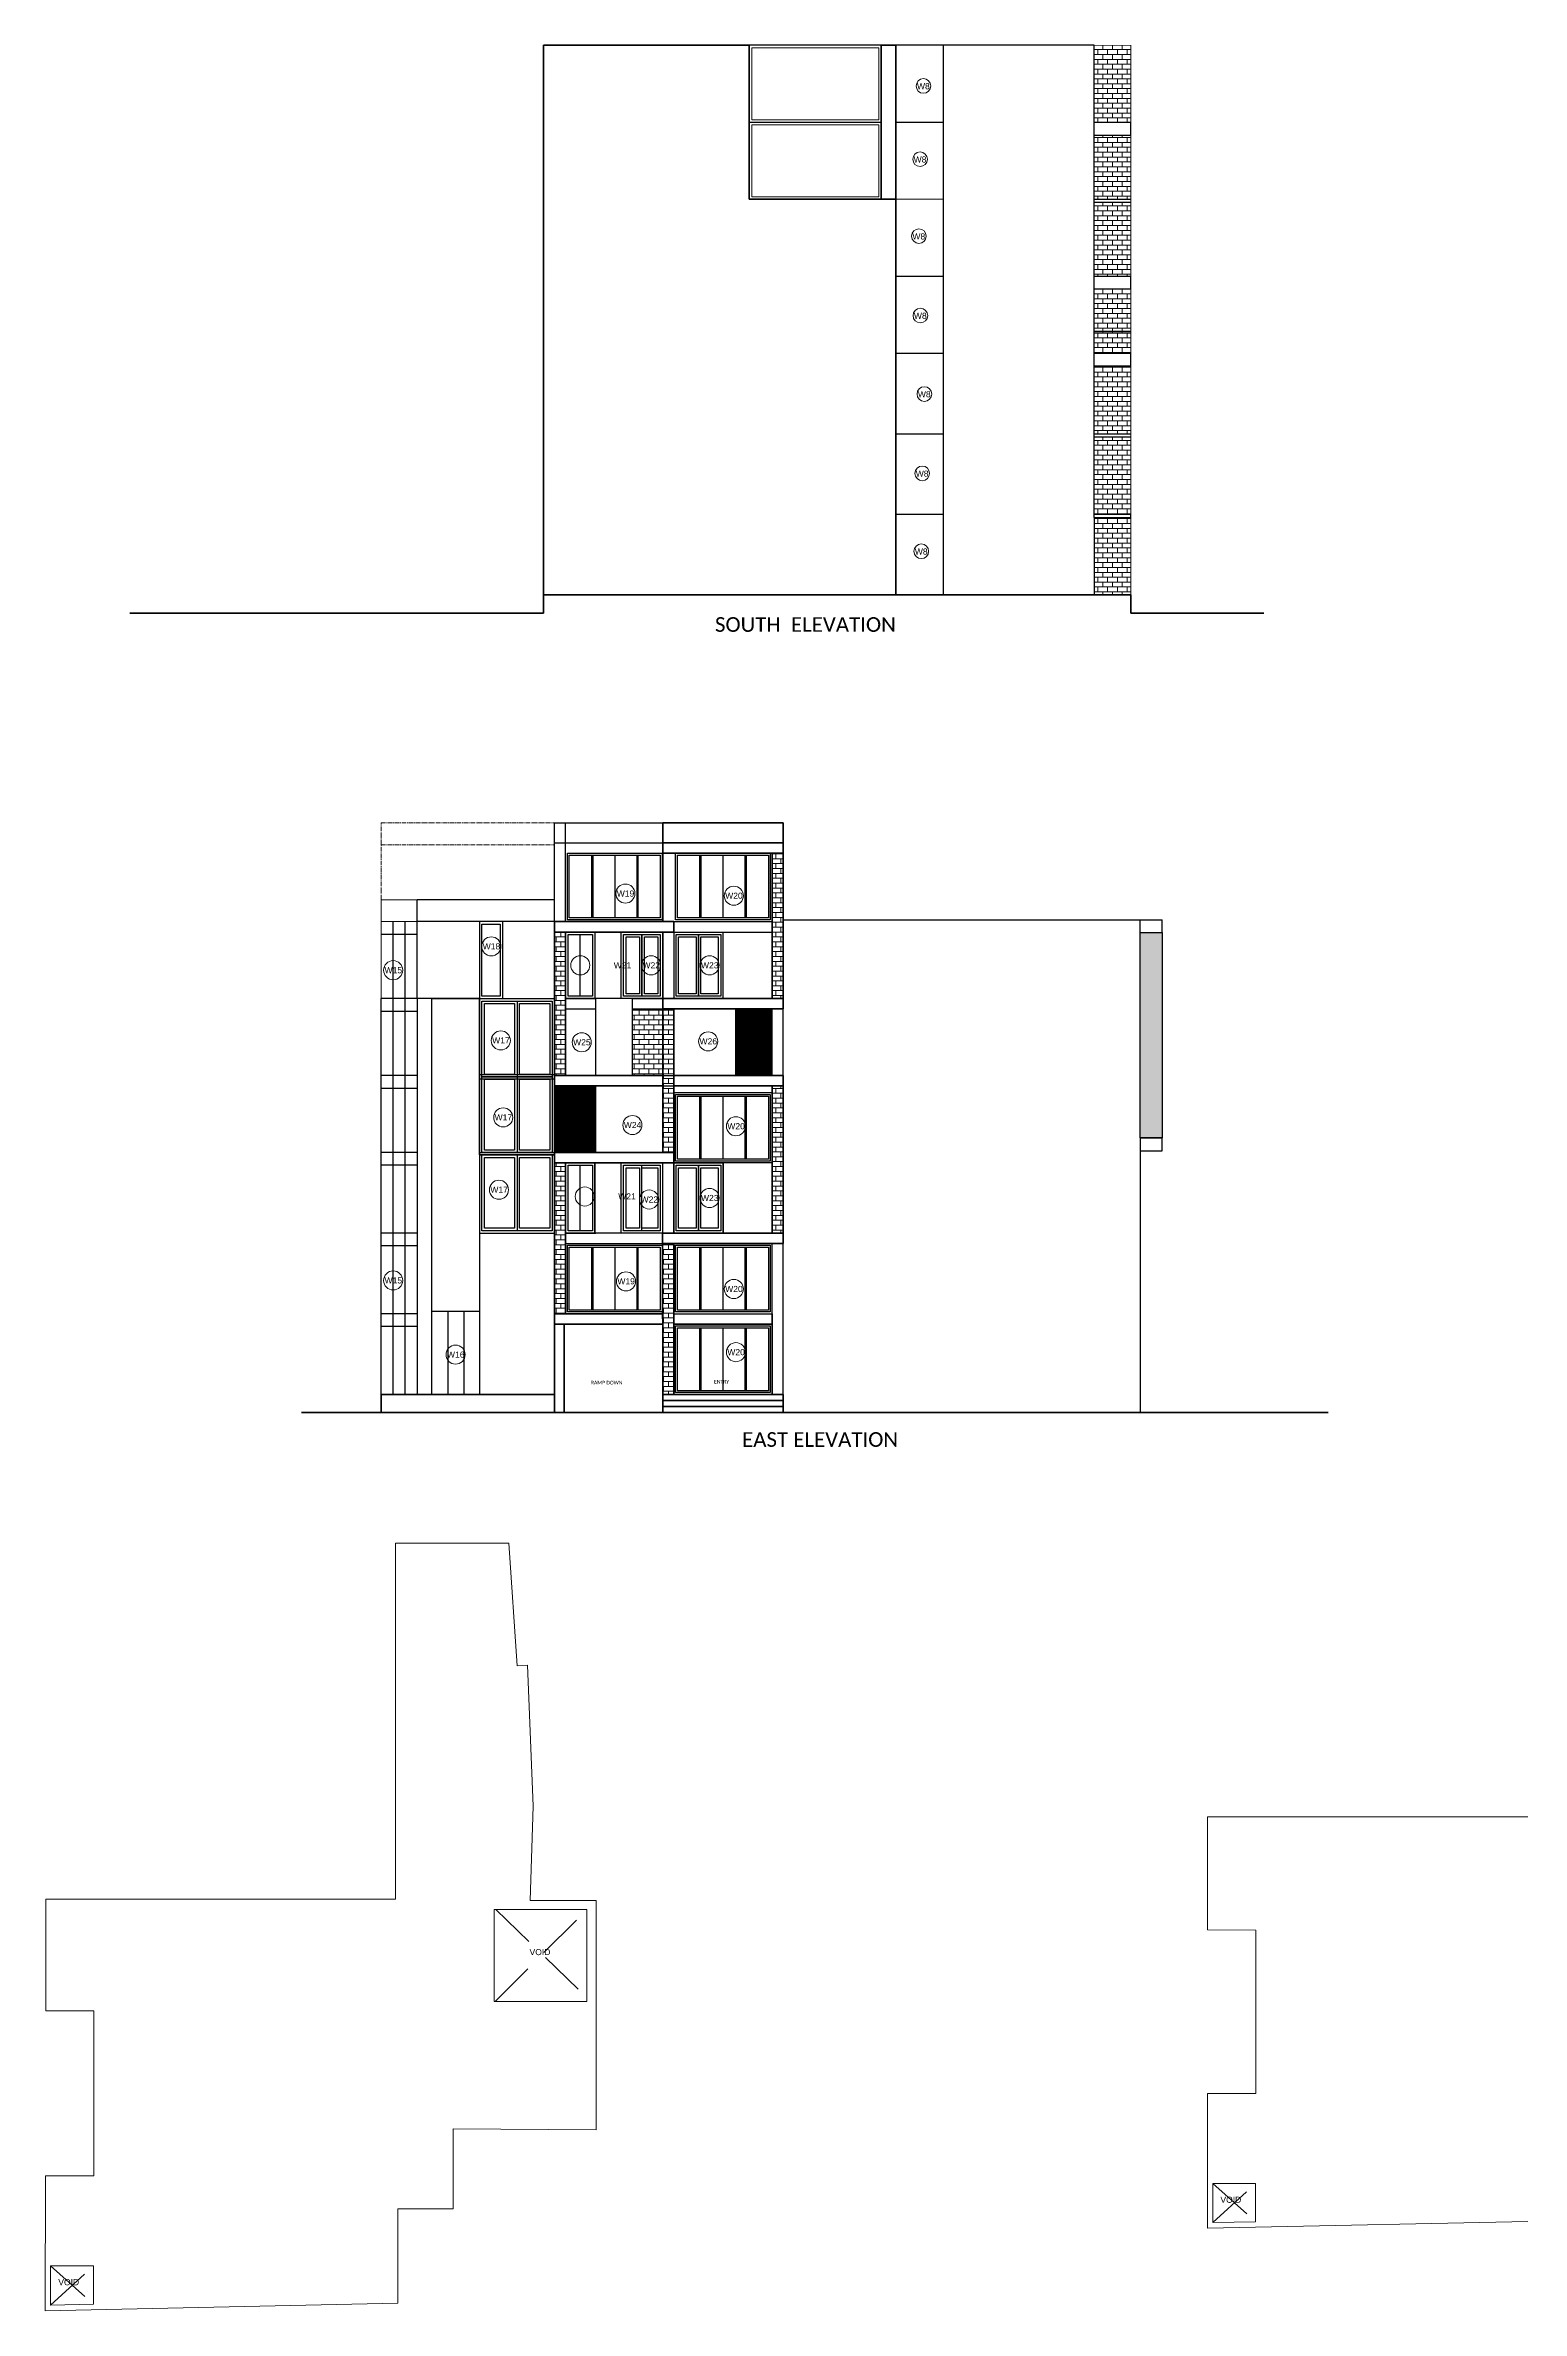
# Model space of a CAD drawing. Header units: inches. Extents: x 0 to 179512, y -43395 to -31716.
# Drawn here: x 165679 to 168096, y -36382 to -32672 of the extents above; entities that cross this region are included whole.
import ezdxf

# ---------------------------------------------------------------- set-up
doc = ezdxf.new("R2010")
doc.units = ezdxf.units.IN
doc.header["$LTSCALE"] = 10
doc.header["$MEASUREMENT"] = 0
doc.linetypes.add('CENTER2', pattern=[1.125, 0.75, -0.125, 0.125, -0.125])
doc.linetypes.add('DASHED', pattern=[0.75, 0.5, -0.25])
for name, color, linetype, lineweight in [('back', 251, 'Continuous', 0), ('door', 4, 'Continuous', 25), ('elevation', 6, 'Continuous', 40), ('elevation 2', 3, 'Continuous', 30), ('elevation 3', 1, 'Continuous', 20), ('elevation 4', 252, 'Continuous', 0), ('front', 254, 'Continuous', 15), ('hatch', 95, 'Continuous', 0), ('NEW LETTERING', 3, 'Continuous', 0), ('OL_AR_Center line', 253, 'CENTER2', 13), ('OL_AR_Hatch', 253, 'Continuous', 15), ('OL_AR_SYMBOL', 1, 'Continuous', 5), ('OL_AR_WALL', 255, 'Continuous', 40), ('window', 6, 'Continuous', 9)]:
    doc.layers.add(name, color=color, linetype=linetype, lineweight=lineweight)
doc.layers.add('Balcony base', color=70, linetype='Continuous')
doc.layers.add('Railing', color=40, linetype='Continuous')
doc.styles.add('1-16 Annotative Text', font='calibri.ttf', dxfattribs={"height": 0.0625})
doc.styles.add('1-8 Annotative Text', font='calibri.ttf', dxfattribs={"height": 0.125})
doc.styles.get("Standard").update_dxf_attribs({"font": 'arial.ttf'})
pattern_1 = [(0, (-45174, 24097), (0, 8), []), (90, (-45174, 24097), (-8, 8), [8, -8])]
pattern_2 = [(0, (-21844.9286, 14956), (0, 1.25), []), (135, (-21844.3036, 14955.375), (-2.499999996, -2.499999996), [1.76776696, -1.76776696]), (135, (-21843.991, 14955.375), (-2.499999996, -2.499999996), [1.76776696, -1.76776696]), (135, (-21843.6786, 14955.375), (-2.499999996, -2.499999996), [1.76776696, -1.76776696])]
pattern_3 = [(0, (-21844.929, 14956), (0, 8), []), (90, (-21844.929, 14956), (-8, 8), [8, -8])]

msp = doc.modelspace()

# ---------------------------------------------------------------- hatches: boundary and pattern name
at = {"layer": 'back'}
h = msp.add_hatch(dxfattribs=at)
h.set_pattern_fill('AR-B816', color=256)
h.set_pattern_definition(pattern_1)
h.paths.add_polyline_path([(167456.05, -32672.07), (167395.77, -32672), (167395.77, -32798), (167455.9, -32798)])
h = msp.add_hatch(dxfattribs=at)
h.set_pattern_fill('AR-B816', color=256)
h.set_pattern_definition(pattern_1)
h.paths.add_polyline_path([(167455.9, -33070.98), (167395.77, -33070.98), (167395.77, -33176), (167455.9, -33176)])
h = msp.add_hatch(dxfattribs=at)
h.set_pattern_fill('AR-B816', color=256)
h.set_pattern_definition(pattern_1)
h.paths.add_polyline_path([(167455.9, -33445), (167395.77, -33445), (167395.77, -33572), (167455.9, -33572)])
at = {"layer": 'front'}
h = msp.add_hatch(dxfattribs=at)
h.set_pattern_fill('AR-B816', color=256)
h.set_pattern_definition(pattern_1)
h.paths.add_polyline_path([(167455.9, -32929), (167395.77, -32929), (167395.77, -33050), (167455.9, -33050)])
h.paths.add_polyline_path([(167395.77, -32924), (167455.9, -32924), (167455.9, -32819), (167395.77, -32819)])
h = msp.add_hatch(dxfattribs=at)
h.set_pattern_fill('AR-B816', color=256)
h.set_pattern_definition(pattern_1)
h.paths.add_polyline_path([(167455.9, -33313), (167395.77, -33313), (167395.77, -33440), (167455.9, -33440)])
h.paths.add_polyline_path([(167395.77, -33308), (167455.9, -33308), (167455.9, -33197), (167395.77, -33197)])
h = msp.add_hatch(dxfattribs=at)
h.set_pattern_fill('AR-B816', color=256)
h.set_pattern_definition(pattern_3)
h.paths.add_polyline_path([(166530.67, -34124), (166512.67, -34124), (166512.67, -34359), (166530.67, -34359)])
h.paths.add_polyline_path([(166886.57, -33995), (166868.57, -33995), (166868.57, -34233), (166886.57, -34233)])
h = msp.add_hatch(dxfattribs=at)
h.set_pattern_fill('AR-B816', color=256)
h.set_pattern_definition(pattern_3)
h.paths.add_polyline_path([(166689.63, -34250), (166640.15, -34250), (166640.15, -34359), (166689.63, -34359)])
h = msp.add_hatch(dxfattribs=at)
h.set_pattern_fill('AR-B816', color=256)
h.set_pattern_definition(pattern_3)
h.paths.add_polyline_path([(166707.63, -34376), (166689.63, -34376), (166689.63, -34485), (166707.63, -34485)])
h.paths.add_polyline_path([(166707.63, -34359), (166707.63, -34250), (166689.63, -34250), (166689.63, -34376), (166707.63, -34376)])
h = msp.add_hatch(dxfattribs=at)
h.set_pattern_fill('AR-B816', color=256)
h.set_pattern_definition(pattern_3)
h.paths.add_polyline_path([(166886.57, -34376), (166868.57, -34376), (166868.57, -34617), (166886.57, -34617)])
h = msp.add_hatch(dxfattribs=at)
h.set_pattern_fill('AR-B816', color=256)
h.set_pattern_definition(pattern_3)
h.paths.add_polyline_path([(166530.67, -34502), (166512.67, -34502), (166512.67, -34749), (166530.67, -34749)])
h = msp.add_hatch(dxfattribs=at)
h.set_pattern_fill('AR-B816', color=256)
h.set_pattern_definition(pattern_3)
h.paths.add_polyline_path([(166707.63, -34766), (166707.63, -34749), (166707.63, -34633.5), (166689.63, -34633.5), (166689.63, -34881), (166707.63, -34881)])
at = {"layer": 'OL_AR_Hatch'}
h = msp.add_hatch(dxfattribs=at)
h.set_pattern_fill('CORK', color=256, scale=10)
h.set_pattern_definition(pattern_2)
h.paths.add_polyline_path([(167507.57, -34125), (167471.57, -34125), (167471.57, -34461), (167507.57, -34461)])
h = msp.add_hatch(dxfattribs=at)
h.set_pattern_fill('CORK', color=256, scale=10)
h.set_pattern_definition(pattern_2)
h.paths.add_polyline_path([(166868.57, -34250), (166808.57, -34250), (166808.57, -34359), (166868.57, -34359)])
h = msp.add_hatch(dxfattribs=at)
h.set_pattern_fill('CORK', color=256, scale=10)
h.set_pattern_definition(pattern_2)
h.paths.add_polyline_path([(166580.15, -34376), (166512.67, -34376), (166512.67, -34485), (166580.15, -34485)])

# ---------------------------------------------------------------- linework, layer by layer
for p, q in [((166868.57, -34233), (166868.57, -34071)), ((166389.72, -34233), (166311.85, -34233)), ((166389.72, -34233), (166311.85, -34233)), ((166530.67, -34233), (166580.15, -34233)), ((166640.15, -34233), (166886.57, -34233)), ((166886.57, -34359), (166886.57, -34250)), ((166512.67, -34359), (166886.57, -34359)), ((166512.67, -34485), (166512.67, -34376)), ((166512.67, -34376), (166886.57, -34376)), ((166580.15, -34485), (166580.15, -34376)), ((166530.67, -34617), (166580.15, -34617)), ((166689.63, -34617), (166886.57, -34617)), ((166707.63, -34634), (166886.57, -34634)), ((166886.57, -34881), (166886.57, -34617)), ((166512.67, -34749), (166689.63, -34749)), ((166512.67, -34766), (166689.63, -34766))]:
    msp.add_line(p, q)
msp.add_lwpolyline([(166808.57, -34250), (166808.57, -34359)])
at = {"layer": 'back'}
for p, q in [((167395.77, -32672), (167456.05, -32672.07)), ((167455.9, -32798), (167456.05, -32672))]:
    msp.add_line(p, q, dxfattribs=at)
at = {"layer": 'Balcony base'}
for p, q in [((166831.34, -32798), (167047.29, -32798)), ((167071.27, -32798), (167148.59, -32798)), ((167071.27, -33050), (167148.59, -33050)), ((167071.27, -33176), (167148.59, -33176)), ((167071.27, -33308), (167148.59, -33308)), ((167071.27, -33440), (167148.59, -33440)), ((166886.57, -34104), (167507.57, -34104)), ((167471.57, -34104), (167507.57, -34104)), ((167471.57, -34125), (167471.57, -34104)), ((167471.57, -34125), (167507.57, -34125)), ((167507.57, -34125), (167507.57, -34104)), ((166554.67, -34229), (166554.67, -34128)), ((166655.63, -34229), (166655.63, -34128)), ((166748.13, -34229), (166748.13, -34128)), ((166311.85, -34233), (166389.72, -34233)), ((166868.57, -34359), (166868.57, -34250)), ((167471.57, -34461), (167507.57, -34461)), ((167471.57, -34461), (167471.57, -34482)), ((167507.57, -34482), (167507.57, -34461)), ((167471.57, -34482), (167507.57, -34482)), ((167471.57, -34482), (167507.57, -34482)), ((167471.57, -34482), (167471.57, -34911)), ((166554.67, -34613), (166554.67, -34506)), ((166578.67, -34617), (166578.67, -34502)), ((166655.63, -34613), (166655.63, -34506)), ((166655.63, -34510), (166681.63, -34510)), ((166681.63, -34510), (166681.63, -34609)), ((166748.13, -34613), (166748.13, -34506)), ((166681.63, -34609), (166655.63, -34609)), ((166868.57, -34881), (166868.57, -34634))]:
    msp.add_line(p, q, dxfattribs=at)
for points in [[(166533.67, -33995), (166688.61, -33995), (166688.61, -34104), (166533.67, -34104)], [(166536.67, -33998), (166685.61, -33998), (166685.61, -34101), (166536.67, -34101)], [(166710.63, -33995), (166865.57, -33995), (166865.57, -34104), (166710.63, -34104)], [(166713.63, -33998), (166862.57, -33998), (166862.57, -34101), (166713.63, -34101)], [(166621.63, -34124), (166689.63, -34124), (166689.63, -34233), (166621.63, -34233)], [(167471.57, -34125), (167507.57, -34125), (167507.57, -34461), (167471.57, -34461)], [(166534.67, -34128), (166574.67, -34128), (166574.67, -34229), (166534.67, -34229)], [(166625.63, -34128), (166685.63, -34128), (166685.63, -34229), (166625.63, -34229)], [(166625.63, -34128), (166655.63, -34128), (166655.63, -34229), (166625.63, -34229)], [(166629.63, -34132), (166651.63, -34132), (166651.63, -34225), (166629.63, -34225)], [(166659.63, -34132), (166681.63, -34132), (166681.63, -34225), (166659.63, -34225)], [(166711.63, -34128), (166784.63, -34128), (166784.63, -34229), (166711.63, -34229)], [(166711.63, -34128), (166748.13, -34128), (166748.13, -34229), (166711.63, -34229)], [(166715.63, -34132), (166744.13, -34132), (166744.13, -34225), (166715.63, -34225)], [(166752.13, -34132), (166780.63, -34132), (166780.63, -34225), (166752.13, -34225)], [(166707.63, -34387), (166868.57, -34387), (166868.57, -34502), (166707.63, -34502)], [(166710.63, -34390), (166865.57, -34390), (166865.57, -34499), (166710.63, -34499)], [(166713.63, -34393), (166862.57, -34393), (166862.57, -34496), (166713.63, -34496)], [(166534.67, -34506), (166574.67, -34506), (166574.67, -34613), (166534.67, -34613)], [(166625.63, -34506), (166685.63, -34506), (166685.63, -34613), (166625.63, -34613)], [(166629.63, -34510), (166651.63, -34510), (166651.63, -34609), (166629.63, -34609)], [(166707.63, -34502), (166788.63, -34502), (166788.63, -34617), (166707.63, -34617)], [(166711.63, -34506), (166784.63, -34506), (166784.63, -34613), (166711.63, -34613)], [(166711.63, -34506), (166748.13, -34506), (166748.13, -34613), (166711.63, -34613)], [(166715.63, -34510), (166744.13, -34510), (166744.13, -34609), (166715.63, -34609)], [(166752.13, -34510), (166780.63, -34510), (166780.63, -34609), (166752.13, -34609)], [(166533.67, -34637), (166688.61, -34637), (166688.61, -34746), (166533.67, -34746)], [(166536.67, -34640), (166685.61, -34640), (166685.61, -34743), (166536.67, -34743)], [(166710.63, -34637), (166865.57, -34637), (166865.57, -34746), (166710.63, -34746)], [(166713.63, -34640), (166862.57, -34640), (166862.57, -34743), (166713.63, -34743)], [(166707.63, -34749), (166868.57, -34749), (166868.57, -34766), (166707.63, -34766)], [(166707.63, -34766), (166868.57, -34766), (166868.57, -34881), (166707.63, -34881)], [(166710.63, -34769), (166865.57, -34769), (166865.57, -34878), (166710.63, -34878)], [(166713.63, -34772), (166862.57, -34772), (166862.57, -34875), (166713.63, -34875)]]:
    msp.add_lwpolyline(points, close=True, dxfattribs=at)
for points in [[(166573.14, -33998), (166573.14, -34101)], [(166575.14, -33998), (166575.14, -34101)], [(166611.14, -33998), (166611.14, -34101)], [(166647.14, -33998), (166647.14, -34101)], [(166649.14, -33998), (166649.14, -34101)], [(166750.1, -33998), (166750.1, -34101)], [(166752.1, -33998), (166752.1, -34101)], [(166788.1, -33998), (166788.1, -34101)], [(166824.1, -33998), (166824.1, -34101)], [(166826.1, -33998), (166826.1, -34101)], [(166750.1, -34393), (166750.1, -34496)], [(166752.1, -34393), (166752.1, -34496)], [(166788.1, -34393), (166788.1, -34496)], [(166824.1, -34393), (166824.1, -34496)], [(166826.1, -34393), (166826.1, -34496)], [(166573.14, -34640), (166573.14, -34743)], [(166575.14, -34640), (166575.14, -34743)], [(166611.14, -34640), (166611.14, -34743)], [(166647.14, -34640), (166647.14, -34743)], [(166649.14, -34640), (166649.14, -34743)], [(166750.1, -34640), (166750.1, -34743)], [(166752.1, -34640), (166752.1, -34743)], [(166788.1, -34640), (166788.1, -34743)], [(166824.1, -34640), (166824.1, -34743)], [(166826.1, -34640), (166826.1, -34743)], [(166750.1, -34772), (166750.1, -34875)], [(166752.1, -34772), (166752.1, -34875)], [(166788.1, -34772), (166788.1, -34875)], [(166824.1, -34772), (166824.1, -34875)], [(166826.1, -34772), (166826.1, -34875)]]:
    msp.add_lwpolyline(points, dxfattribs=at)
for p in [(166337.81, -34233), (166363.76, -34233)]:
    msp.add_point(p, dxfattribs=at)
at = {"layer": 'door'}
for p, q in [((166248.29, -34233), (166248.29, -34107)), ((166268.07, -34881), (166268.07, -34107)), ((166287.85, -34128), (166228.51, -34128)), ((166248.29, -34881), (166248.29, -34233)), ((166389.72, -34233), (166512.67, -34233)), ((166451.19, -34237), (166451.19, -34361)), ((166287.85, -34254), (166228.51, -34254)), ((166287.85, -34359), (166228.51, -34359)), ((166287.85, -34380), (166228.51, -34380)), ((166389.72, -34357), (166512.67, -34357)), ((166451.19, -34361), (166451.19, -34485)), ((166287.85, -34485), (166228.51, -34485)), ((166389.72, -34485), (166512.67, -34485)), ((166389.72, -34489), (166512.67, -34489)), ((166451.19, -34489), (166451.19, -34613)), ((166287.85, -34506), (166228.51, -34506)), ((166287.85, -34617), (166228.51, -34617)), ((166287.85, -34638), (166228.51, -34638)), ((166287.85, -34749), (166228.51, -34749)), ((166337.81, -34745), (166337.81, -34881)), ((166363.76, -34745), (166363.76, -34881)), ((166287.85, -34770), (166228.51, -34770))]:
    msp.add_line(p, q, dxfattribs=at)
for points in [[(166393.72, -34111), (166423.72, -34111), (166423.72, -34229), (166393.72, -34229)], [(166389.72, -34233), (166512.67, -34233), (166512.67, -34365), (166389.72, -34365)], [(166393.72, -34237), (166508.67, -34237), (166508.67, -34361), (166393.72, -34361)], [(166393.72, -34237), (166451.19, -34237), (166451.19, -34361), (166393.72, -34361)], [(166397.72, -34241), (166447.19, -34241), (166447.19, -34357), (166397.72, -34357)], [(166455.19, -34241), (166504.67, -34241), (166504.67, -34357), (166455.19, -34357)], [(166389.72, -34357), (166512.67, -34357), (166512.67, -34489), (166389.72, -34489)], [(166393.72, -34361), (166508.67, -34361), (166508.67, -34485), (166393.72, -34485)], [(166393.72, -34361), (166451.19, -34361), (166451.19, -34485), (166393.72, -34485)], [(166397.72, -34365), (166447.19, -34365), (166447.19, -34481), (166397.72, -34481)], [(166455.19, -34365), (166504.67, -34365), (166504.67, -34481), (166455.19, -34481)], [(166393.72, -34489), (166508.67, -34489), (166508.67, -34613), (166393.72, -34613)], [(166393.72, -34489), (166451.19, -34489), (166451.19, -34613), (166393.72, -34613)], [(166397.72, -34493), (166447.19, -34493), (166447.19, -34609), (166397.72, -34609)], [(166455.19, -34493), (166504.67, -34493), (166504.67, -34609), (166455.19, -34609)]]:
    msp.add_lwpolyline(points, close=True, dxfattribs=at)
for p in [(166248.29, -34254), (166268.07, -34254)]:
    msp.add_point(p, dxfattribs=at)
at = {"layer": 'elevation'}
for p, q in [((166494.18, -32672), (166494.18, -33572)), ((166831.34, -32672), (166494.18, -32672)), ((166831.34, -32672), (166831.34, -32924)), ((167047.29, -32924), (167047.29, -32672)), ((167047.29, -32672), (167071.27, -32672)), ((167071.27, -32924), (167071.27, -32672)), ((166831.34, -32924), (167071.27, -32924)), ((167071.27, -32924), (167071.27, -33572)), ((166689.63, -33945), (166886.57, -33945)), ((166530.67, -34359), (166530.67, -34124)), ((166530.67, -34749), (166530.67, -34634)), ((166512.67, -34911), (166512.67, -34766)), ((166528.54, -34911), (166528.54, -34766))]:
    msp.add_line(p, q, dxfattribs=at)
for points in [[(166689.63, -34107), (166689.63, -33945)], [(166886.57, -33945), (166886.57, -33981)], [(166868.57, -33995), (166868.57, -34233), (166886.57, -34233), (166886.57, -33995), (166868.57, -33995)], [(166707.63, -34107), (166707.63, -34124), (166512.67, -34124), (166512.67, -34107), (166707.63, -34107)], [(166512.67, -34124), (166512.67, -34359), (166530.67, -34359), (166530.67, -34124), (166512.67, -34124)], [(166689.63, -34250), (166689.63, -34485), (166707.63, -34485), (166707.63, -34250), (166689.63, -34250)], [(166689.63, -34359), (166689.63, -34376), (166512.67, -34376), (166512.67, -34359), (166689.63, -34359)], [(166707.63, -34485), (166707.63, -34502), (166512.67, -34502), (166512.67, -34485), (166707.63, -34485)], [(166512.67, -34502), (166512.67, -34749), (166530.67, -34749), (166530.67, -34502), (166512.67, -34502)], [(166689.5, -34634), (166689.63, -34881), (166707.63, -34881), (166707.63, -34634), (166689.5, -34634)], [(166689.63, -34749), (166689.63, -34766), (166512.67, -34766), (166512.67, -34749), (166689.63, -34749)]]:
    msp.add_lwpolyline(points, dxfattribs=at)
for points in [[(166886.57, -33978), (166886.57, -33995), (166689.63, -33995), (166689.63, -33978)], [(166886.57, -34233), (166886.57, -34250), (166689.63, -34250), (166689.63, -34233)], [(166886.57, -34359), (166886.57, -34376), (166707.63, -34376), (166707.63, -34359)], [(166868.57, -34376), (166886.57, -34376), (166886.57, -34617), (166868.57, -34617)], [(166886.57, -34617), (166886.57, -34634), (166689.5, -34634), (166689.5, -34617)]]:
    msp.add_lwpolyline(points, close=True, dxfattribs=at)
at = {"layer": 'elevation 2'}
for p, q in [((167395.77, -32672), (166831.34, -32672)), ((167148.59, -32672), (167148.59, -33572)), ((167395.77, -32798), (167395.77, -32672)), ((167395.77, -32798), (167456.05, -32798)), ((167395.77, -32819), (167395.77, -32798)), ((167395.77, -32819), (167456.05, -32819)), ((167395.77, -33050), (167395.77, -32819)), ((167455.9, -32819), (167455.9, -32798)), ((167395.77, -32924), (167455.9, -32924)), ((167395.77, -32929), (167455.9, -32929)), ((167395.77, -33050), (167455.9, -33050)), ((167395.77, -33070.98), (167395.77, -33050)), ((167455.9, -33070.98), (167455.9, -33050)), ((167395.77, -33070.98), (167455.9, -33070.98)), ((167395.77, -33176), (167395.77, -33070.98)), ((167395.77, -33176), (167455.9, -33176)), ((167395.77, -33197), (167395.77, -33176)), ((167395.77, -33197), (167455.9, -33197)), ((167395.77, -33440), (167395.77, -33197)), ((167455.9, -33197), (167455.9, -33176)), ((167395.77, -33308), (167455.9, -33308)), ((167395.77, -33313), (167455.9, -33313)), ((167395.77, -33440), (167455.9, -33440)), ((167395.77, -33445), (167395.77, -33440)), ((167395.77, -33445), (167455.9, -33445)), ((167395.77, -33445), (167395.77, -33572)), ((167455.9, -33445), (167455.9, -33440)), ((166512.67, -34107), (166512.67, -33945)), ((166512.67, -33945), (166689.63, -33945)), ((166512.67, -33978), (166886.57, -33978)), ((166530.67, -34107), (166530.67, -33945)), ((166287.85, -34107), (166287.85, -34071)), ((166287.85, -34233), (166287.85, -34107)), ((166389.72, -34107), (166389.72, -34881)), ((166427.72, -34233), (166427.72, -34107)), ((166578.67, -34124), (166578.67, -34233)), ((166621.63, -34233), (166621.63, -34124)), ((166707.63, -34107), (166868.57, -34107)), ((166707.63, -34124), (166868.57, -34124)), ((166788.63, -34233), (166788.63, -34124)), ((166228.51, -34881), (166228.51, -34233)), ((166287.85, -34233), (166228.51, -34233)), ((166311.85, -34233), (166389.72, -34233)), ((166689.63, -34233), (166530.67, -34233)), ((166580.15, -34359), (166580.15, -34233)), ((166640.15, -34359), (166640.15, -34233)), ((166530.67, -34250), (166580.15, -34250)), ((166640.15, -34250), (166689.63, -34250)), ((166578.67, -34502), (166578.67, -34617)), ((166621.63, -34617), (166621.63, -34502)), ((166788.63, -34617), (166788.63, -34502)), ((166389.72, -34617), (166512.67, -34617)), ((166689.63, -34617), (166530.67, -34617)), ((166530.67, -34634), (166689.63, -34634)), ((166311.85, -34745), (166389.72, -34745))]:
    msp.add_line(p, q, dxfattribs=at)
for points in [[(166512.67, -34071), (166287.85, -34071)], [(166512.67, -34107), (166287.85, -34107)]]:
    msp.add_lwpolyline(points, dxfattribs=at)
for points in [[(166689.63, -34124), (166707.63, -34124), (166707.63, -34233), (166689.63, -34233)], [(166311.85, -34233), (166287.85, -34233), (166287.85, -34881), (166311.85, -34881)], [(166689.63, -34502), (166707.63, -34502), (166707.63, -34617), (166689.63, -34617)]]:
    msp.add_lwpolyline(points, close=True, dxfattribs=at)
at = {"layer": 'elevation 3'}
for p, q in [((166228.51, -34233), (166228.51, -34071)), ((166287.85, -34071), (166228.51, -34071)), ((166287.85, -34107), (166228.51, -34107))]:
    msp.add_line(p, q, dxfattribs=at)
for p in [(166707.63, -34891), (166707.63, -34901)]:
    msp.add_point(p, dxfattribs=at)
at = {"layer": 'elevation 4'}
for p, q in [((167455.9, -33176), (167455.9, -33070.98)), ((167455.9, -33445), (167455.9, -33572))]:
    msp.add_line(p, q, dxfattribs=at)
at = {"layer": 'front'}
for p, q in [((167455.9, -33050), (167455.9, -32819)), ((167455.9, -33440), (167455.9, -33197)), ((167395.77, -33440), (167395.77, -33440))]:
    msp.add_line(p, q, dxfattribs=at)
at = {"layer": 'hatch'}
msp.add_line((166528.54, -34911), (166528.54, -34911), dxfattribs=at)
for points in [[(167581.38, -35572.87), (168154.54, -35572.82), (168158.49, -34989.87), (168340.06, -34989.87), (168354.02, -35190.59), (168370.69, -35189.43), (168379.26, -35420.55), (168373.95, -35574.87), (168483.18, -35574.87), (168483.18, -35950.99), (168157.25, -35949.29), (168158.47, -36234.11), (167581.38, -36246.47), (167581.68, -36025.93), (167660.55, -36025.9), (167660.53, -35758.25), (167581.38, -35758.12), (167581.36, -35572.87)], [(165679.88, -35707.69), (166251.9, -35707.64), (166251.9, -35124.69), (166437.46, -35124.69), (166451.43, -35325.42), (166468.11, -35324.38), (166477.41, -35555.38), (166472.39, -35709.69), (166580.58, -35709.69), (166580.58, -35868.63), (166580.44, -35868.63), (166580.44, -36085.32), (166346.69, -36083.59), (166346.69, -36214.44), (166255.9, -36214.44), (166255.78, -36369.14), (165678.78, -36381.5), (165679.15, -36160.72), (165757.95, -36160.72), (165757.95, -35890.63), (165679.88, -35890.63), (165679.88, -35707.69)]]:
    msp.add_lwpolyline(points, dxfattribs=at)
for points in [[(166413.67, -35724.69), (166565.6, -35724.7), (166565.6, -35874.98), (166413.67, -35874.98)], [(167590.19, -36173.04), (167660.36, -36173.04), (167660.36, -36235.78), (167590.13, -36237.28)], [(165687.49, -36308.07), (165757.67, -36308.07), (165757.67, -36370.81), (165687.44, -36372.31)]]:
    msp.add_lwpolyline(points, close=True, dxfattribs=at)
at = {"layer": 'NEW LETTERING'}
for centre, radius in [((167116.5, -32738.5), 12), ((167111, -32858.5), 12), ((167109, -32984.5), 12), ((167111.5, -33114.5), 12), ((167118, -33243), 12), ((167114.5, -33373), 12), ((167113, -33500.5), 12), ((166628.5, -34061), 15.63), ((166806, -34064.5), 15.63), ((166409, -34147.5), 15.63), ((166554.67, -34178.5), 15.63), ((166670.63, -34178.5), 15.63), ((166766.38, -34178.5), 15.63), ((166248.29, -34186.5), 15.63), ((166424.5, -34301.5), 15.63), ((166557, -34304.5), 15.63), ((166764, -34303), 15.63), ((166428.5, -34427.5), 15.63), ((166640, -34440), 15.63), ((166809.5, -34442), 15.63), ((166421.5, -34546), 15.63), ((166562, -34557), 15.63), ((166667.5, -34562), 15.63), ((166766.38, -34559.5), 15.63), ((166248.29, -34694.5), 15.63), ((166629.5, -34696), 15.63), ((166806, -34708.5), 15.63), ((166350.5, -34816), 15.63), ((166809.5, -34812), 15.63)]:
    msp.add_circle(centre, radius, dxfattribs=at)
at = {"layer": 'OL_AR_Center line'}
for p, q in [((166228.51, -34071), (166228.51, -33945)), ((166228.51, -33945), (166512.67, -33945)), ((166228.51, -33981), (166512.67, -33981))]:
    msp.add_line(p, q, dxfattribs=at)
at = {"layer": 'OL_AR_SYMBOL', "linetype": 'DASHED', "ltscale": 15}
for p, q in [((166415.67, -35874.63), (166560.58, -35729.69)), ((166416.64, -35724.69), (166571.66, -35874.63))]:
    msp.add_line(p, q, dxfattribs=at)
for points in [[(167590.19, -36173.04), (167660.36, -36235.78)], [(167590.19, -36237.28), (167660.36, -36173.04)], [(165687.49, -36308.07), (165757.66, -36370.81)], [(165687.49, -36372.31), (165757.66, -36308.07)]]:
    msp.add_lwpolyline(points, dxfattribs=at)
at = {"layer": 'OL_AR_WALL'}
for p, q in [((166494.18, -33602), (165817, -33602)), ((167455.9, -33572), (166494.18, -33572)), ((166494.18, -33572), (166494.18, -33602)), ((167455.9, -33572), (167455.9, -33602)), ((167674, -33602), (167455.9, -33602)), ((166868.57, -34617), (166868.57, -34376)), ((166886.57, -34617), (166886.57, -34376)), ((166228.51, -34881), (166512.67, -34881)), ((166228.51, -34881), (166228.51, -34911)), ((166689.63, -34881), (166689.63, -34911)), ((166689.63, -34881), (166886.57, -34881)), ((166689.63, -34891), (166886.57, -34891)), ((166689.63, -34901), (166886.57, -34901)), ((166886.57, -34881), (166886.57, -34911)), ((166098.32, -34911), (167779.32, -34911))]:
    msp.add_line(p, q, dxfattribs=at)
at = {"layer": 'Railing'}
for p, q in [((167395.77, -33140), (167455.9, -33140)), ((167395.77, -33143), (167455.9, -33143)), ((167395.77, -33143), (167455.9, -33143))]:
    msp.add_line(p, q, dxfattribs=at)
at = {"layer": 'window'}
msp.add_line((167071.27, -32924), (167148.59, -32924), dxfattribs=at)
for points in [[(166835.34, -32676), (167043.29, -32676), (167043.29, -32794), (166835.34, -32794)], [(166835.34, -32802), (167043.29, -32802), (167043.29, -32920), (166835.34, -32920)]]:
    msp.add_lwpolyline(points, close=True, dxfattribs=at)

# ---------------------------------------------------------------- texts
at = {"layer": 'NEW LETTERING', "char_height": 10}
for s, width, gutter_width, heights, insert, attachment_point in [('W8', 18.9099, 50, [8.76], (167105.89, -32733.94), 1), ('W8', 18.9099, 50, [8.76], (167100.39, -32853.94), 1), ('W8', 18.9099, 50, [8.76], (167098.39, -32979.94), 1), ('W8', 18.9099, 50, [8.76], (167100.89, -33109.94), 1), ('W8', 18.9099, 50, [8.76], (167107.39, -33238.44), 1), ('W8', 18.9099, 50, [8.76], (167103.89, -33368.44), 1), ('W8', 18.9099, 50, [8.76], (167102.39, -33495.94), 1), ('W19', 18.9099, 50, [8.76], (166614.39, -34055.94), 1), ('W20', 18.9099, 50, [8.76], (166791.89, -34059.44), 1), ('W18', 18.9099, 50, [8.76], (166394.89, -34142.44), 1), ('W15', 18.9099, 50, [8.76], (166234.19, -34181.44), 1), ('W22', 18.9099, 50, [8.76], (166656.52, -34173.44), 1), ('W23', 18.9099, 50, [8.76], (166752.27, -34173.44), 1), ('W17', 18.9099, 50, [8.76], (166410.39, -34296.44), 1), ('W25', 18.9099, 50, [8.76], (166542.89, -34299.44), 1), ('W26', 18.9099, 50, [8.76], (166749.89, -34297.94), 1), ('W17', 18.9099, 50, [8.76], (166414.39, -34422.44), 1), ('W24', 18.9099, 50, [8.76], (166625.89, -34434.94), 1), ('W20', 18.9099, 50, [8.76], (166795.39, -34436.94), 1), ('W17', 18.9099, 50, [8.76], (166407.39, -34540.94), 1), ('W22', 18.9099, 50, [8.76], (166653.39, -34556.94), 1), ('W23', 18.9099, 50, [8.76], (166752.27, -34554.44), 1), ('W15', 18.9099, 50, [8.76], (166234.19, -34689.44), 1), ('W19', 18.9099, 50, [8.76], (166615.39, -34690.94), 1), ('W20', 18.9099, 50, [8.76], (166791.89, -34703.44), 1), ('W16', 18.9099, 50, [8.76], (166336.39, -34810.94), 1), ('W20', 18.9099, 50, [8.76], (166795.39, -34806.94), 1), ('VOID', 234.4925, 101.75, [50.68], (166488.68, -35789.31), 2), ('VOID', 234.4925, 101.75, [50.68], (167619.8, -36194.82), 2), ('VOID', 234.4925, 101.75, [50.68], (165717.11, -36329.85), 2)]:
    msp.add_mtext_dynamic_manual_height_columns(s, width=width, gutter_width=gutter_width, heights=heights, dxfattribs=dict(at, insert=insert, attachment_point=attachment_point))
at = {"layer": 'NEW LETTERING', "char_height": 24, "attachment_point": 1, "style": '1-8 Annotative Text'}
for s, insert in [('SOUTH  ELEVATION', (166775.18, -33608.41)), ('EAST ELEVATION', (166819.57, -34942.96))]:
    msp.add_mtext_dynamic_manual_height_columns(s, width=503.8314, gutter_width=60, heights=[0], dxfattribs=dict(at, insert=insert))
at = {"layer": 'NEW LETTERING'}
note = msp.add_mtext_dynamic_manual_height_columns('W21\\P', width=18.9099, gutter_width=50, heights=[8.76, 0], dxfattribs=dict(at, insert=(166540.57, -34173.44), char_height=10, attachment_point=1))
note = msp.add_mtext_dynamic_manual_height_columns('W21\\P', width=18.9099, gutter_width=50, heights=[8.76, 0], dxfattribs=dict(at, insert=(166547.89, -34551.94), char_height=10, attachment_point=1))
at = {"layer": 'NEW LETTERING', "char_height": 6, "width": 56.506, "attachment_point": 1, "style": '1-16 Annotative Text'}
for s, insert in [('\\A1;RAMP DOWN', (166572, -34858.85)), ('\\A1;ENTRY', (166773.5, -34857.35))]:
    msp.add_mtext(s, dxfattribs=dict(at, insert=insert))

doc.saveas('drawing.dxf')
